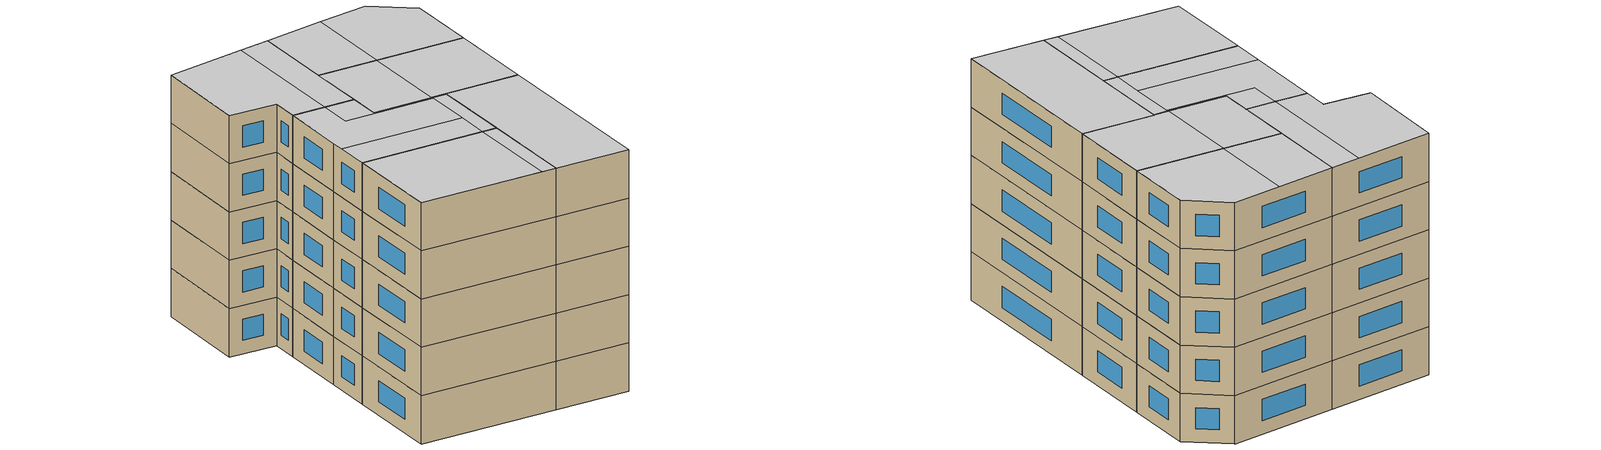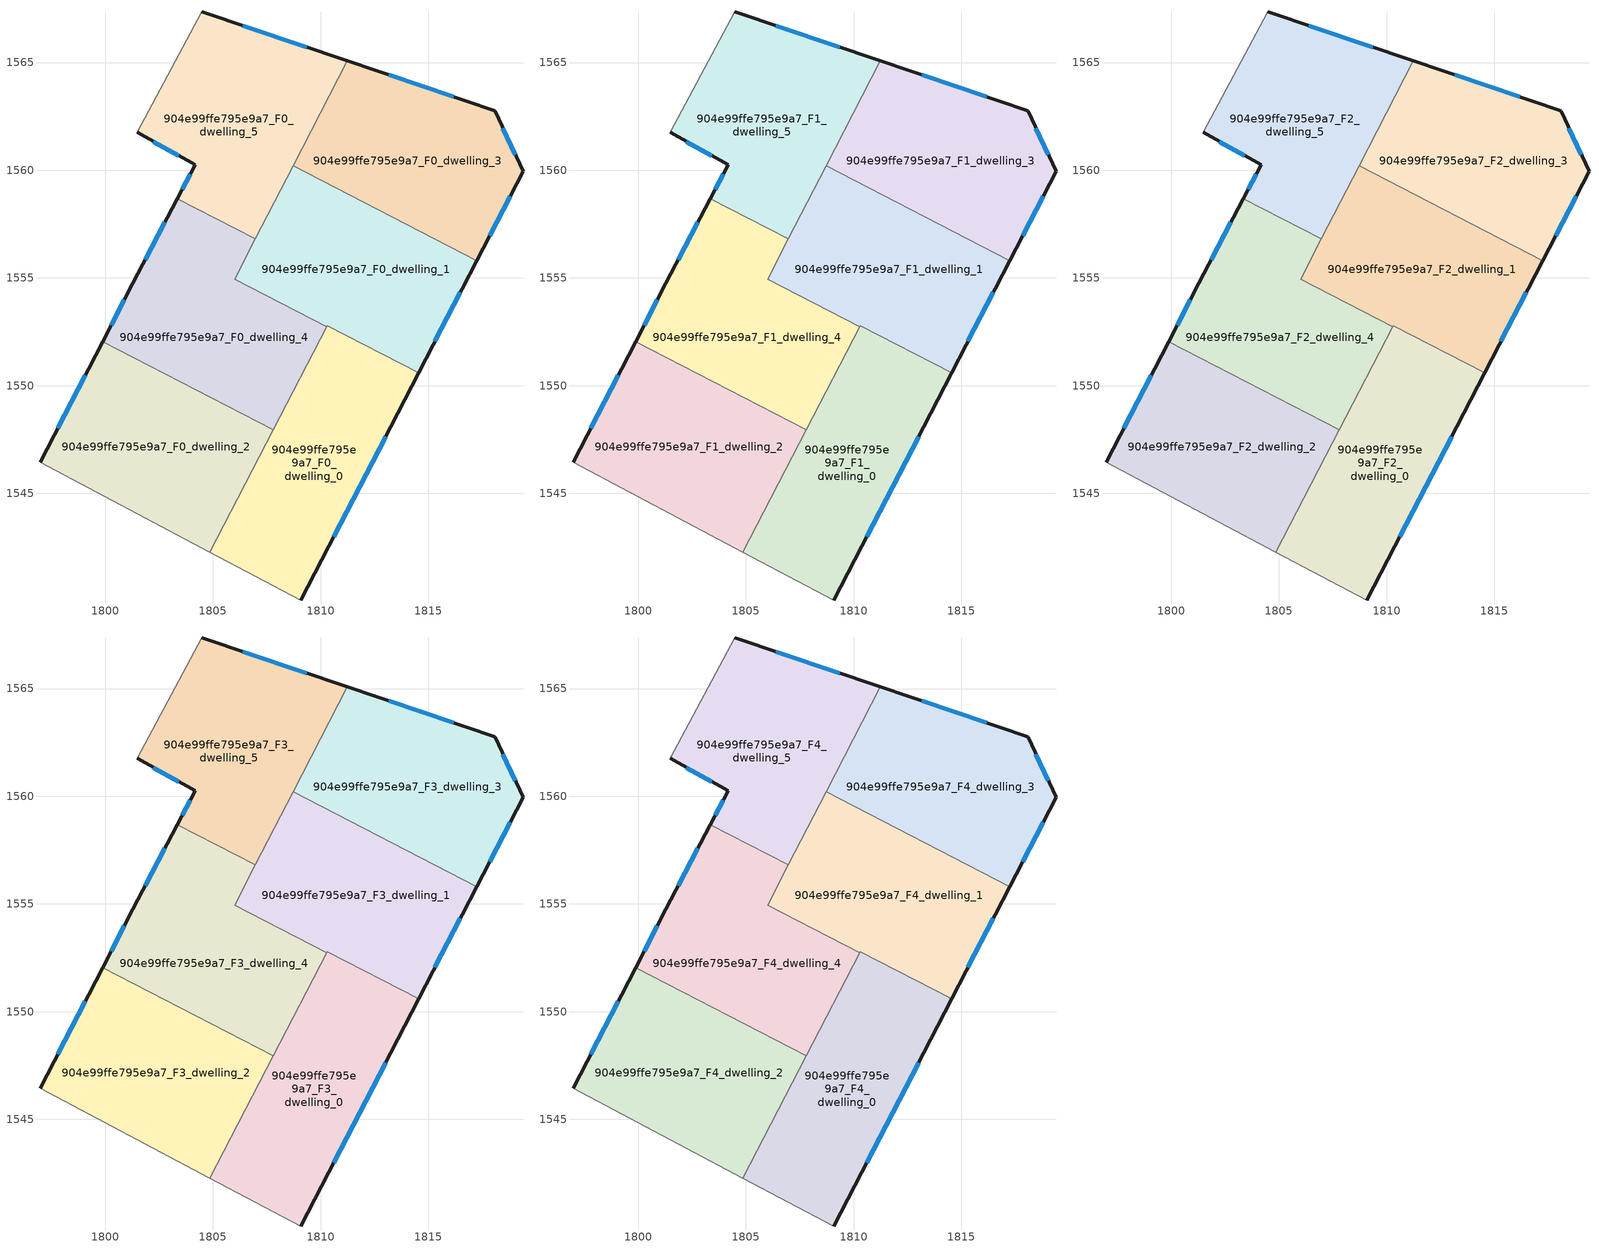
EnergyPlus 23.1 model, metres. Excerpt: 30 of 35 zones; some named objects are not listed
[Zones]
904e99ffe795e9a7_F0_dwelling_0
 floor ground (EU_floor_Construction): 1814.55,1550.59 1809.08,1540.04 1804.86,1542.27 1810.3,1552.79 z0
 wall outside (EU_wall_Construction): 1809.08,1540.04 1814.55,1550.59 z0:3
 wall to 904e99ffe795e9a7_F0_dwelling_1 (EU_wall_Construction): 1814.55,1550.59 1810.3,1552.79 1810.28,1552.74 z0:3
 wall adiabatic (EU_wall_Construction): 1804.86,1542.27 1809.08,1540.04 z0:3
 wall to 904e99ffe795e9a7_F0_dwelling_2 (EU_wall_Construction): 1807.8,1547.95 1804.86,1542.27 z0:3
 wall to 904e99ffe795e9a7_F0_dwelling_4 (EU_wall_Construction): 1810.28,1552.74 1807.8,1547.95 z0:3
 window (EU_Window_Construction): 1810.61,1543 1813.01,1547.63 z0.84:2.16
904e99ffe795e9a7_F0_dwelling_1
 floor ground (EU_floor_Construction): 1817.25,1555.81 1814.55,1550.59 1810.3,1552.79 1810.28,1552.74 1806,1554.95 1808.73,1560.22 z0
 wall outside (EU_wall_Construction): 1814.55,1550.59 1817.25,1555.81 z0:3
 wall to 904e99ffe795e9a7_F0_dwelling_4 (EU_wall_Construction): 1806.97,1556.81 1806,1554.95 1810.28,1552.74 z0:3
 wall to 904e99ffe795e9a7_F0_dwelling_3 (EU_wall_Construction): 1817.25,1555.81 1808.73,1560.22 z0:3
 wall to 904e99ffe795e9a7_F0_dwelling_5 (EU_wall_Construction): 1808.73,1560.22 1806.97,1556.82 z0:3
 window (EU_Window_Construction): 1815.3,1552.05 1816.49,1554.35 z0.84:2.16
904e99ffe795e9a7_F0_dwelling_2
 floor ground (EU_floor_Construction): 1807.8,1547.95 1804.86,1542.27 1796.97,1546.45 1799.88,1552.05 z0
 wall outside (EU_wall_Construction): 1799.88,1552.05 1796.97,1546.45 z0:3
 wall to 904e99ffe795e9a7_F0_dwelling_4 (EU_wall_Construction): 1807.8,1547.95 1799.88,1552.05 z0:3
 wall adiabatic (EU_wall_Construction): 1796.97,1546.45 1804.86,1542.27 z0:3
 window (EU_Window_Construction): 1799.06,1550.48 1797.79,1548.02 z0.84:2.16
904e99ffe795e9a7_F0_dwelling_3
 floor ground (EU_floor_Construction): 1818.09,1562.75 1818.1,1562.73 1819.39,1559.95 1817.25,1555.81 1808.73,1560.22 1811.24,1565.07 z0
 wall outside (EU_wall_Construction): 1817.25,1555.81 1819.39,1559.95 1818.1,1562.73 1818.09,1562.75 1811.24,1565.07 z0:3
 wall to 904e99ffe795e9a7_F0_dwelling_5 (EU_wall_Construction): 1811.24,1565.07 1808.73,1560.22 z0:3
 window (EU_Window_Construction): 1816.17,1563.4 1813.16,1564.42 / 1819.03,1560.73 1818.46,1561.95 / 1817.85,1556.97 1818.79,1558.79 z0.84:2.16
904e99ffe795e9a7_F0_dwelling_4
 floor ground (EU_floor_Construction): 1806.97,1556.82 1806,1554.95 1810.28,1552.74 1807.8,1547.95 1799.88,1552.05 1801.28,1554.75 1803.35,1558.69 z0
 wall outside (EU_wall_Construction): 1803.35,1558.69 1801.28,1554.75 1799.88,1552.05 z0:3
 wall to 904e99ffe795e9a7_F0_dwelling_5 (EU_wall_Construction): 1806.97,1556.82 1803.35,1558.69 z0:3
 window (EU_Window_Construction): 1800.89,1553.99 1800.27,1552.81 / 1802.77,1557.58 1801.86,1555.85 z0.84:2.16
904e99ffe795e9a7_F0_dwelling_5
 floor ground (EU_floor_Construction): 1811.24,1565.07 1806.97,1556.82 1803.35,1558.69 1804.18,1560.25 1801.48,1561.76 1804.48,1567.36 z0
 wall outside (EU_wall_Construction): 1811.24,1565.07 1804.48,1567.36 / 1801.48,1561.76 1804.18,1560.25 1803.35,1558.69 z0:3
 wall adiabatic (EU_wall_Construction): 1804.48,1567.36 1801.48,1561.76 z0:3
 window (EU_Window_Construction): 1809.35,1565.71 1806.38,1566.72 / 1803.95,1559.81 1803.59,1559.13 / 1802.24,1561.34 1803.42,1560.67 z0.84:2.16
904e99ffe795e9a7_F1_dwelling_0
 floor to 904e99ffe795e9a7_F0_dwelling_0 (EU_floor_Construction): 1814.55,1550.59 1809.08,1540.04 1804.86,1542.27 1810.3,1552.79 z3
 wall outside (EU_wall_Construction): 1809.08,1540.04 1814.55,1550.59 z3:6
 wall to 904e99ffe795e9a7_F1_dwelling_1 (EU_wall_Construction): 1814.55,1550.59 1810.3,1552.79 1810.28,1552.74 z3:6
 wall adiabatic (EU_wall_Construction): 1804.86,1542.27 1809.08,1540.04 z3:6
 wall to 904e99ffe795e9a7_F1_dwelling_2 (EU_wall_Construction): 1807.8,1547.95 1804.86,1542.27 z3:6
 wall to 904e99ffe795e9a7_F1_dwelling_4 (EU_wall_Construction): 1810.28,1552.74 1807.8,1547.95 z3:6
 window (EU_Window_Construction): 1810.61,1543 1813.01,1547.63 z3.84:5.16
904e99ffe795e9a7_F1_dwelling_1
 floor to 904e99ffe795e9a7_F0_dwelling_1 (EU_floor_Construction): 1817.25,1555.81 1814.55,1550.59 1810.3,1552.79 1810.28,1552.74 1806,1554.95 1808.73,1560.22 z3
 wall outside (EU_wall_Construction): 1814.55,1550.59 1817.25,1555.81 z3:6
 wall to 904e99ffe795e9a7_F1_dwelling_4 (EU_wall_Construction): 1806.97,1556.81 1806,1554.95 1810.28,1552.74 z3:6
 wall to 904e99ffe795e9a7_F1_dwelling_3 (EU_wall_Construction): 1817.25,1555.81 1808.73,1560.22 z3:6
 wall to 904e99ffe795e9a7_F1_dwelling_5 (EU_wall_Construction): 1808.73,1560.22 1806.97,1556.82 z3:6
 window (EU_Window_Construction): 1815.3,1552.05 1816.49,1554.35 z3.84:5.16
904e99ffe795e9a7_F1_dwelling_2
 floor to 904e99ffe795e9a7_F0_dwelling_2 (EU_floor_Construction): 1807.8,1547.95 1804.86,1542.27 1796.97,1546.45 1799.88,1552.05 z3
 wall outside (EU_wall_Construction): 1799.88,1552.05 1796.97,1546.45 z3:6
 wall to 904e99ffe795e9a7_F1_dwelling_4 (EU_wall_Construction): 1807.8,1547.95 1799.88,1552.05 z3:6
 wall adiabatic (EU_wall_Construction): 1796.97,1546.45 1804.86,1542.27 z3:6
 window (EU_Window_Construction): 1799.06,1550.48 1797.79,1548.02 z3.84:5.16
904e99ffe795e9a7_F1_dwelling_3
 floor to 904e99ffe795e9a7_F0_dwelling_3 (EU_floor_Construction): 1818.09,1562.75 1818.1,1562.73 1819.39,1559.95 1817.25,1555.81 1808.73,1560.22 1811.24,1565.07 z3
 wall outside (EU_wall_Construction): 1817.25,1555.81 1819.39,1559.95 1818.1,1562.73 1818.09,1562.75 1811.24,1565.07 z3:6
 wall to 904e99ffe795e9a7_F1_dwelling_5 (EU_wall_Construction): 1811.24,1565.07 1808.73,1560.22 z3:6
 window (EU_Window_Construction): 1816.17,1563.4 1813.16,1564.42 / 1819.03,1560.73 1818.46,1561.95 / 1817.85,1556.97 1818.79,1558.79 z3.84:5.16
904e99ffe795e9a7_F1_dwelling_4
 floor to 904e99ffe795e9a7_F0_dwelling_4 (EU_floor_Construction): 1806.97,1556.82 1806,1554.95 1810.28,1552.74 1807.8,1547.95 1799.88,1552.05 1801.28,1554.75 1803.35,1558.69 z3
 wall outside (EU_wall_Construction): 1803.35,1558.69 1801.28,1554.75 1799.88,1552.05 z3:6
 wall to 904e99ffe795e9a7_F1_dwelling_5 (EU_wall_Construction): 1806.97,1556.82 1803.35,1558.69 z3:6
 window (EU_Window_Construction): 1800.89,1553.99 1800.27,1552.81 / 1802.77,1557.58 1801.86,1555.85 z3.84:5.16
904e99ffe795e9a7_F1_dwelling_5
 floor to 904e99ffe795e9a7_F0_dwelling_5 (EU_floor_Construction): 1811.24,1565.07 1806.97,1556.82 1803.35,1558.69 1804.18,1560.25 1801.48,1561.76 1804.48,1567.36 z3
 wall outside (EU_wall_Construction): 1811.24,1565.07 1804.48,1567.36 / 1801.48,1561.76 1804.18,1560.25 1803.35,1558.69 z3:6
 wall adiabatic (EU_wall_Construction): 1804.48,1567.36 1801.48,1561.76 z3:6
 window (EU_Window_Construction): 1809.35,1565.71 1806.38,1566.72 / 1803.95,1559.81 1803.59,1559.13 / 1802.24,1561.34 1803.42,1560.67 z3.84:5.16
904e99ffe795e9a7_F2_dwelling_0
 floor to 904e99ffe795e9a7_F1_dwelling_0 (EU_floor_Construction): 1814.55,1550.59 1809.08,1540.04 1804.86,1542.27 1810.3,1552.79 z6
 wall outside (EU_wall_Construction): 1809.08,1540.04 1814.55,1550.59 z6:9
 wall to 904e99ffe795e9a7_F2_dwelling_1 (EU_wall_Construction): 1814.55,1550.59 1810.3,1552.79 1810.28,1552.74 z6:9
 wall adiabatic (EU_wall_Construction): 1804.86,1542.27 1809.08,1540.04 z6:9
 wall to 904e99ffe795e9a7_F2_dwelling_2 (EU_wall_Construction): 1807.8,1547.95 1804.86,1542.27 z6:9
 wall to 904e99ffe795e9a7_F2_dwelling_4 (EU_wall_Construction): 1810.28,1552.74 1807.8,1547.95 z6:9
 window (EU_Window_Construction): 1810.61,1543 1813.01,1547.63 z6.84:8.16
904e99ffe795e9a7_F2_dwelling_1
 floor to 904e99ffe795e9a7_F1_dwelling_1 (EU_floor_Construction): 1817.25,1555.81 1814.55,1550.59 1810.3,1552.79 1810.28,1552.74 1806,1554.95 1808.73,1560.22 z6
 wall outside (EU_wall_Construction): 1814.55,1550.59 1817.25,1555.81 z6:9
 wall to 904e99ffe795e9a7_F2_dwelling_4 (EU_wall_Construction): 1806.97,1556.81 1806,1554.95 1810.28,1552.74 z6:9
 wall to 904e99ffe795e9a7_F2_dwelling_3 (EU_wall_Construction): 1817.25,1555.81 1808.73,1560.22 z6:9
 wall to 904e99ffe795e9a7_F2_dwelling_5 (EU_wall_Construction): 1808.73,1560.22 1806.97,1556.82 z6:9
 window (EU_Window_Construction): 1815.3,1552.05 1816.49,1554.35 z6.84:8.16
904e99ffe795e9a7_F2_dwelling_2
 floor to 904e99ffe795e9a7_F1_dwelling_2 (EU_floor_Construction): 1807.8,1547.95 1804.86,1542.27 1796.97,1546.45 1799.88,1552.05 z6
 wall outside (EU_wall_Construction): 1799.88,1552.05 1796.97,1546.45 z6:9
 wall to 904e99ffe795e9a7_F2_dwelling_4 (EU_wall_Construction): 1807.8,1547.95 1799.88,1552.05 z6:9
 wall adiabatic (EU_wall_Construction): 1796.97,1546.45 1804.86,1542.27 z6:9
 window (EU_Window_Construction): 1799.06,1550.48 1797.79,1548.02 z6.84:8.16
904e99ffe795e9a7_F2_dwelling_3
 floor to 904e99ffe795e9a7_F1_dwelling_3 (EU_floor_Construction): 1818.09,1562.75 1818.1,1562.73 1819.39,1559.95 1817.25,1555.81 1808.73,1560.22 1811.24,1565.07 z6
 wall outside (EU_wall_Construction): 1817.25,1555.81 1819.39,1559.95 1818.1,1562.73 1818.09,1562.75 1811.24,1565.07 z6:9
 wall to 904e99ffe795e9a7_F2_dwelling_5 (EU_wall_Construction): 1811.24,1565.07 1808.73,1560.22 z6:9
 window (EU_Window_Construction): 1816.17,1563.4 1813.16,1564.42 / 1819.03,1560.73 1818.46,1561.95 / 1817.85,1556.97 1818.79,1558.79 z6.84:8.16
904e99ffe795e9a7_F2_dwelling_4
 floor to 904e99ffe795e9a7_F1_dwelling_4 (EU_floor_Construction): 1806.97,1556.82 1806,1554.95 1810.28,1552.74 1807.8,1547.95 1799.88,1552.05 1801.28,1554.75 1803.35,1558.69 z6
 wall outside (EU_wall_Construction): 1803.35,1558.69 1801.28,1554.75 1799.88,1552.05 z6:9
 wall to 904e99ffe795e9a7_F2_dwelling_5 (EU_wall_Construction): 1806.97,1556.82 1803.35,1558.69 z6:9
 window (EU_Window_Construction): 1800.89,1553.99 1800.27,1552.81 / 1802.77,1557.58 1801.86,1555.85 z6.84:8.16
904e99ffe795e9a7_F2_dwelling_5
 floor to 904e99ffe795e9a7_F1_dwelling_5 (EU_floor_Construction): 1811.24,1565.07 1806.97,1556.82 1803.35,1558.69 1804.18,1560.25 1801.48,1561.76 1804.48,1567.36 z6
 wall outside (EU_wall_Construction): 1811.24,1565.07 1804.48,1567.36 / 1801.48,1561.76 1804.18,1560.25 1803.35,1558.69 z6:9
 wall adiabatic (EU_wall_Construction): 1804.48,1567.36 1801.48,1561.76 z6:9
 window (EU_Window_Construction): 1809.35,1565.71 1806.38,1566.72 / 1803.95,1559.81 1803.59,1559.13 / 1802.24,1561.34 1803.42,1560.67 z6.84:8.16
904e99ffe795e9a7_F3_dwelling_0
 floor to 904e99ffe795e9a7_F2_dwelling_0 (EU_floor_Construction): 1814.55,1550.59 1809.08,1540.04 1804.86,1542.27 1810.3,1552.79 z9
 wall outside (EU_wall_Construction): 1809.08,1540.04 1814.55,1550.59 z9:12
 wall to 904e99ffe795e9a7_F3_dwelling_1 (EU_wall_Construction): 1814.55,1550.59 1810.3,1552.79 1810.28,1552.74 z9:12
 wall adiabatic (EU_wall_Construction): 1804.86,1542.27 1809.08,1540.04 z9:12
 wall to 904e99ffe795e9a7_F3_dwelling_2 (EU_wall_Construction): 1807.8,1547.95 1804.86,1542.27 z9:12
 wall to 904e99ffe795e9a7_F3_dwelling_4 (EU_wall_Construction): 1810.28,1552.74 1807.8,1547.95 z9:12
 window (EU_Window_Construction): 1810.61,1543 1813.01,1547.63 z9.84:11.16
904e99ffe795e9a7_F3_dwelling_1
 floor to 904e99ffe795e9a7_F2_dwelling_1 (EU_floor_Construction): 1817.25,1555.81 1814.55,1550.59 1810.3,1552.79 1810.28,1552.74 1806,1554.95 1808.73,1560.22 z9
 wall outside (EU_wall_Construction): 1814.55,1550.59 1817.25,1555.81 z9:12
 wall to 904e99ffe795e9a7_F3_dwelling_4 (EU_wall_Construction): 1806.97,1556.81 1806,1554.95 1810.28,1552.74 z9:12
 wall to 904e99ffe795e9a7_F3_dwelling_3 (EU_wall_Construction): 1817.25,1555.81 1808.73,1560.22 z9:12
 wall to 904e99ffe795e9a7_F3_dwelling_5 (EU_wall_Construction): 1808.73,1560.22 1806.97,1556.82 z9:12
 window (EU_Window_Construction): 1815.3,1552.05 1816.49,1554.35 z9.84:11.16
904e99ffe795e9a7_F3_dwelling_2
 floor to 904e99ffe795e9a7_F2_dwelling_2 (EU_floor_Construction): 1807.8,1547.95 1804.86,1542.27 1796.97,1546.45 1799.88,1552.05 z9
 wall outside (EU_wall_Construction): 1799.88,1552.05 1796.97,1546.45 z9:12
 wall to 904e99ffe795e9a7_F3_dwelling_4 (EU_wall_Construction): 1807.8,1547.95 1799.88,1552.05 z9:12
 wall adiabatic (EU_wall_Construction): 1796.97,1546.45 1804.86,1542.27 z9:12
 window (EU_Window_Construction): 1799.06,1550.48 1797.79,1548.02 z9.84:11.16
904e99ffe795e9a7_F3_dwelling_3
 floor to 904e99ffe795e9a7_F2_dwelling_3 (EU_floor_Construction): 1818.09,1562.75 1818.1,1562.73 1819.39,1559.95 1817.25,1555.81 1808.73,1560.22 1811.24,1565.07 z9
 wall outside (EU_wall_Construction): 1817.25,1555.81 1819.39,1559.95 1818.1,1562.73 1818.09,1562.75 1811.24,1565.07 z9:12
 wall to 904e99ffe795e9a7_F3_dwelling_5 (EU_wall_Construction): 1811.24,1565.07 1808.73,1560.22 z9:12
 window (EU_Window_Construction): 1816.17,1563.4 1813.16,1564.42 / 1819.03,1560.73 1818.46,1561.95 / 1817.85,1556.97 1818.79,1558.79 z9.84:11.16
904e99ffe795e9a7_F3_dwelling_4
 floor to 904e99ffe795e9a7_F2_dwelling_4 (EU_floor_Construction): 1806.97,1556.82 1806,1554.95 1810.28,1552.74 1807.8,1547.95 1799.88,1552.05 1801.28,1554.75 1803.35,1558.69 z9
 wall outside (EU_wall_Construction): 1803.35,1558.69 1801.28,1554.75 1799.88,1552.05 z9:12
 wall to 904e99ffe795e9a7_F3_dwelling_5 (EU_wall_Construction): 1806.97,1556.82 1803.35,1558.69 z9:12
 window (EU_Window_Construction): 1800.89,1553.99 1800.27,1552.81 / 1802.77,1557.58 1801.86,1555.85 z9.84:11.16
904e99ffe795e9a7_F3_dwelling_5
 floor to 904e99ffe795e9a7_F2_dwelling_5 (EU_floor_Construction): 1811.24,1565.07 1806.97,1556.82 1803.35,1558.69 1804.18,1560.25 1801.48,1561.76 1804.48,1567.36 z9
 wall outside (EU_wall_Construction): 1811.24,1565.07 1804.48,1567.36 / 1801.48,1561.76 1804.18,1560.25 1803.35,1558.69 z9:12
 wall adiabatic (EU_wall_Construction): 1804.48,1567.36 1801.48,1561.76 z9:12
 window (EU_Window_Construction): 1809.35,1565.71 1806.38,1566.72 / 1803.95,1559.81 1803.59,1559.13 / 1802.24,1561.34 1803.42,1560.67 z9.84:11.16
904e99ffe795e9a7_F4_dwelling_0
 floor to 904e99ffe795e9a7_F3_dwelling_0 (EU_floor_Construction): 1814.55,1550.59 1809.08,1540.04 1804.86,1542.27 1810.3,1552.79 z12
 wall outside (EU_wall_Construction): 1809.08,1540.04 1814.55,1550.59 z12:15
 wall to 904e99ffe795e9a7_F4_dwelling_1 (EU_wall_Construction): 1814.55,1550.59 1810.3,1552.79 1810.28,1552.74 z12:15
 wall adiabatic (EU_wall_Construction): 1804.86,1542.27 1809.08,1540.04 z12:15
 wall to 904e99ffe795e9a7_F4_dwelling_2 (EU_wall_Construction): 1807.8,1547.95 1804.86,1542.27 z12:15
 wall to 904e99ffe795e9a7_F4_dwelling_4 (EU_wall_Construction): 1810.28,1552.74 1807.8,1547.95 z12:15
 window (EU_Window_Construction): 1810.61,1543 1813.01,1547.63 z12.84:14.16
 ceiling adiabatic (EU_roof_Construction): 1809.08,1540.04 1814.54,1550.59 1810.3,1552.79 1804.86,1542.27 z15
904e99ffe795e9a7_F4_dwelling_1
 floor to 904e99ffe795e9a7_F3_dwelling_1 (EU_floor_Construction): 1817.25,1555.81 1814.55,1550.59 1810.3,1552.79 1810.28,1552.74 1806,1554.95 1808.73,1560.22 z12
 wall outside (EU_wall_Construction): 1814.55,1550.59 1817.25,1555.81 z12:15
 wall to 904e99ffe795e9a7_F4_dwelling_4 (EU_wall_Construction): 1806.97,1556.81 1806,1554.95 1810.28,1552.74 z12:15
 wall to 904e99ffe795e9a7_F4_dwelling_3 (EU_wall_Construction): 1817.25,1555.81 1808.73,1560.22 z12:15
 wall to 904e99ffe795e9a7_F4_dwelling_5 (EU_wall_Construction): 1808.73,1560.22 1806.97,1556.82 z12:15
 window (EU_Window_Construction): 1815.3,1552.05 1816.49,1554.35 z12.84:14.16
 ceiling to 904e99ffe795e9a7_F5_dwelling_1 (EU_floor_Construction): 1814.55,1550.6 1817.25,1555.81 1812.16,1558.44 1809.47,1553.24 z15
 ceiling to 904e99ffe795e9a7_F5_dwelling_3 (EU_floor_Construction): 1809.43,1553.17 1812.16,1558.44 1808.73,1560.22 1806,1554.95 z15
 ceiling to 904e99ffe795e9a7_F5_dwelling_0 (EU_floor_Construction): 1814.54,1550.59 1814.55,1550.6 1809.47,1553.24 1809.43,1553.17 1810.28,1552.74 1810.3,1552.79 z15
904e99ffe795e9a7_F4_dwelling_2
 floor to 904e99ffe795e9a7_F3_dwelling_2 (EU_floor_Construction): 1807.8,1547.95 1804.86,1542.27 1796.97,1546.45 1799.88,1552.05 z12
 wall outside (EU_wall_Construction): 1799.88,1552.05 1796.97,1546.45 z12:15
 wall to 904e99ffe795e9a7_F4_dwelling_4 (EU_wall_Construction): 1807.8,1547.95 1799.88,1552.05 z12:15
 wall adiabatic (EU_wall_Construction): 1796.97,1546.45 1804.86,1542.27 z12:15
 window (EU_Window_Construction): 1799.06,1550.48 1797.79,1548.02 z12.84:14.16
 ceiling to 904e99ffe795e9a7_F5_dwelling_2 (EU_floor_Construction): 1804.02,1542.72 1806.95,1548.38 1799.88,1552.05 1796.97,1546.45 z15
 ceiling to 904e99ffe795e9a7_F5_dwelling_0 (EU_floor_Construction): 1804.86,1542.27 1807.8,1547.95 1806.95,1548.38 1804.02,1542.72 z15
904e99ffe795e9a7_F4_dwelling_3
 floor to 904e99ffe795e9a7_F3_dwelling_3 (EU_floor_Construction): 1818.09,1562.75 1818.1,1562.73 1819.39,1559.95 1817.25,1555.81 1808.73,1560.22 1811.24,1565.07 z12
 wall outside (EU_wall_Construction): 1817.25,1555.81 1819.39,1559.95 1818.1,1562.73 1818.09,1562.75 1811.24,1565.07 z12:15
 wall to 904e99ffe795e9a7_F4_dwelling_5 (EU_wall_Construction): 1811.24,1565.07 1808.73,1560.22 z12:15
 window (EU_Window_Construction): 1816.17,1563.4 1813.16,1564.42 / 1819.03,1560.73 1818.46,1561.95 / 1817.85,1556.97 1818.79,1558.79 z12.84:14.16
 ceiling to 904e99ffe795e9a7_F5_dwelling_3 (EU_floor_Construction): 1812.16,1558.44 1814.95,1563.82 1811.24,1565.07 1808.73,1560.22 z15
 ceiling to 904e99ffe795e9a7_F5_dwelling_1 (EU_floor_Construction): 1817.25,1555.81 1819.39,1559.95 1818.1,1562.73 1818.09,1562.75 1814.95,1563.82 1812.16,1558.44 z15
904e99ffe795e9a7_F4_dwelling_4
 floor to 904e99ffe795e9a7_F3_dwelling_4 (EU_floor_Construction): 1806.97,1556.82 1806,1554.95 1810.28,1552.74 1807.8,1547.95 1799.88,1552.05 1801.28,1554.75 1803.35,1558.69 z12
 wall outside (EU_wall_Construction): 1803.35,1558.69 1801.28,1554.75 1799.88,1552.05 z12:15
 wall to 904e99ffe795e9a7_F4_dwelling_5 (EU_wall_Construction): 1806.97,1556.82 1803.35,1558.69 z12:15
 window (EU_Window_Construction): 1800.89,1553.99 1800.27,1552.81 / 1802.77,1557.58 1801.86,1555.85 z12.84:14.16
 ceiling to 904e99ffe795e9a7_F5_dwelling_4 (EU_floor_Construction): 1807.96,1550.32 1809.39,1553.08 1804.2,1555.77 1805.22,1557.72 1803.35,1558.69 1801.28,1554.75 1800.88,1553.99 z15
 ceiling to 904e99ffe795e9a7_F5_dwelling_2 (EU_floor_Construction): 1806.95,1548.38 1807.96,1550.32 1800.88,1553.99 1799.88,1552.05 z15
 ceiling to 904e99ffe795e9a7_F5_dwelling_3 (EU_floor_Construction): 1809.39,1553.08 1809.43,1553.17 1806,1554.95 1806.97,1556.82 1805.22,1557.72 1804.2,1555.77 z15
 ceiling to 904e99ffe795e9a7_F5_dwelling_0 (EU_floor_Construction): 1807.8,1547.95 1810.28,1552.74 1809.43,1553.17 1806.95,1548.38 z15
904e99ffe795e9a7_F4_dwelling_5
 floor to 904e99ffe795e9a7_F3_dwelling_5 (EU_floor_Construction): 1811.24,1565.07 1806.97,1556.82 1803.35,1558.69 1804.18,1560.25 1801.48,1561.76 1804.48,1567.36 z12
 wall outside (EU_wall_Construction): 1811.24,1565.07 1804.48,1567.36 / 1801.48,1561.76 1804.18,1560.25 1803.35,1558.69 z12:15
 wall adiabatic (EU_wall_Construction): 1804.48,1567.36 1801.48,1561.76 z12:15
 window (EU_Window_Construction): 1809.35,1565.71 1806.38,1566.72 / 1803.95,1559.81 1803.59,1559.13 / 1802.24,1561.34 1803.42,1560.67 z12.84:14.16
 ceiling to 904e99ffe795e9a7_F5_dwelling_4 (EU_floor_Construction): 1805.22,1557.72 1809.35,1565.71 1804.48,1567.36 1801.48,1561.76 1804.18,1560.25 1803.35,1558.69 z15
 ceiling to 904e99ffe795e9a7_F5_dwelling_3 (EU_floor_Construction): 1806.97,1556.82 1811.24,1565.07 1809.35,1565.71 1805.22,1557.72 z15
[Building]
EU S2 Campaign: North Axis=0; Terrain=City; Solar Distribution=FullExterior
[Site:Location]
Lyon-Bron: Latitude=45.75; Longitude=5; Time Zone=1; Elevation=198
[SizingPeriod:WeatherFileDays]
AnnualSizingPeriod: Begin Month=1; Begin Day of Month=1; End Month=12; End Day of Month=31; Day of Week for Start Day=Monday; Use Weather File Daylight Saving Period=No; Use Weather File Rain and Snow Indicators=No
[MATERIAL]
EU_InternalMass_Material: Roughness=MediumRough; Thickness=0.1; Conductivity=1; Density=1800; Specific Heat=900; Thermal Absorptance=0.9; Solar Absorptance=0.7; Visible Absorptance=0.7
[MATERIAL:NOMASS] Roughness=MediumRough; Thermal Absorptance=0.9; Solar Absorptance=0.7; Visible Absorptance=0.7
Name | Thermal Resistance
EU_wall_NoMass | 0.776494
EU_roof_NoMass | 0.486893
EU_floor_NoMass | 0.421597
[WINDOWMATERIAL:SIMPLEGLAZINGSYSTEM]
EU_Window_SimpleGlazing: UFactor=4.24961; Solar Heat Gain Coefficient=0.83; Visible Transmittance=0.83
[CONSTRUCTION]
EU_wall_Construction: EU_wall_NoMass
EU_roof_Construction: EU_roof_NoMass
EU_floor_Construction: EU_floor_NoMass
EU_Window_Construction: EU_Window_SimpleGlazing
EU_InternalMass_Construction: EU_InternalMass_Material
[ZONE] Type=1; Multiplier=1; Ceiling Height=autocalculate; Floor Area=autocalculate; Part of Total Floor Area=Yes
Name | Volume
904e99ffe795e9a7_F0_dwelling_0; 904e99ffe795e9a7_F1_dwelling_0; 904e99ffe795e9a7_F2_dwelling_0; 904e99ffe795e9a7_F3_dwelling_0; 904e99ffe795e9a7_F4_dwelling_0 | 169.945
904e99ffe795e9a7_F0_dwelling_1; 904e99ffe795e9a7_F1_dwelling_1; 904e99ffe795e9a7_F2_dwelling_1; 904e99ffe795e9a7_F3_dwelling_1; 904e99ffe795e9a7_F4_dwelling_1 | 169.95
904e99ffe795e9a7_F0_dwelling_2; 904e99ffe795e9a7_F1_dwelling_2; 904e99ffe795e9a7_F2_dwelling_2; 904e99ffe795e9a7_F3_dwelling_2; 904e99ffe795e9a7_F4_dwelling_2 | 169.964
904e99ffe795e9a7_F0_dwelling_3; 904e99ffe795e9a7_F1_dwelling_3; 904e99ffe795e9a7_F2_dwelling_3; 904e99ffe795e9a7_F3_dwelling_3; 904e99ffe795e9a7_F4_dwelling_3 | 169.947
904e99ffe795e9a7_F0_dwelling_4; 904e99ffe795e9a7_F1_dwelling_4; 904e99ffe795e9a7_F2_dwelling_4; 904e99ffe795e9a7_F3_dwelling_4; 904e99ffe795e9a7_F4_dwelling_4 | 169.942
904e99ffe795e9a7_F0_dwelling_5; 904e99ffe795e9a7_F1_dwelling_5; 904e99ffe795e9a7_F2_dwelling_5; 904e99ffe795e9a7_F3_dwelling_5; 904e99ffe795e9a7_F4_dwelling_5 | 169.955
[INTERNALMASS] Construction=EU_InternalMass_Construction
Name | Zone or ZoneList | Surface Area
904e99ffe795e9a7_F0_dwelling_0_EU_InternalMass | 904e99ffe795e9a7_F0_dwelling_0 | 56.648
904e99ffe795e9a7_F0_dwelling_1_EU_InternalMass | 904e99ffe795e9a7_F0_dwelling_1 | 56.6497
904e99ffe795e9a7_F0_dwelling_2_EU_InternalMass | 904e99ffe795e9a7_F0_dwelling_2 | 56.6557
904e99ffe795e9a7_F0_dwelling_3_EU_InternalMass | 904e99ffe795e9a7_F0_dwelling_3 | 56.6481
904e99ffe795e9a7_F0_dwelling_4_EU_InternalMass | 904e99ffe795e9a7_F0_dwelling_4 | 56.6476
904e99ffe795e9a7_F0_dwelling_5_EU_InternalMass | 904e99ffe795e9a7_F0_dwelling_5 | 56.6511
904e99ffe795e9a7_F1_dwelling_0_EU_InternalMass | 904e99ffe795e9a7_F1_dwelling_0 | 56.648
904e99ffe795e9a7_F1_dwelling_1_EU_InternalMass | 904e99ffe795e9a7_F1_dwelling_1 | 56.6497
904e99ffe795e9a7_F1_dwelling_2_EU_InternalMass | 904e99ffe795e9a7_F1_dwelling_2 | 56.6557
904e99ffe795e9a7_F1_dwelling_3_EU_InternalMass | 904e99ffe795e9a7_F1_dwelling_3 | 56.6481
904e99ffe795e9a7_F1_dwelling_4_EU_InternalMass | 904e99ffe795e9a7_F1_dwelling_4 | 56.6476
904e99ffe795e9a7_F1_dwelling_5_EU_InternalMass | 904e99ffe795e9a7_F1_dwelling_5 | 56.6511
904e99ffe795e9a7_F2_dwelling_0_EU_InternalMass | 904e99ffe795e9a7_F2_dwelling_0 | 56.648
904e99ffe795e9a7_F2_dwelling_1_EU_InternalMass | 904e99ffe795e9a7_F2_dwelling_1 | 56.6497
904e99ffe795e9a7_F2_dwelling_2_EU_InternalMass | 904e99ffe795e9a7_F2_dwelling_2 | 56.6557
904e99ffe795e9a7_F2_dwelling_3_EU_InternalMass | 904e99ffe795e9a7_F2_dwelling_3 | 56.6481
904e99ffe795e9a7_F2_dwelling_4_EU_InternalMass | 904e99ffe795e9a7_F2_dwelling_4 | 56.6476
904e99ffe795e9a7_F2_dwelling_5_EU_InternalMass | 904e99ffe795e9a7_F2_dwelling_5 | 56.6511
904e99ffe795e9a7_F3_dwelling_0_EU_InternalMass | 904e99ffe795e9a7_F3_dwelling_0 | 56.648
904e99ffe795e9a7_F3_dwelling_1_EU_InternalMass | 904e99ffe795e9a7_F3_dwelling_1 | 56.6497
904e99ffe795e9a7_F3_dwelling_2_EU_InternalMass | 904e99ffe795e9a7_F3_dwelling_2 | 56.6557
904e99ffe795e9a7_F3_dwelling_3_EU_InternalMass | 904e99ffe795e9a7_F3_dwelling_3 | 56.6481
904e99ffe795e9a7_F3_dwelling_4_EU_InternalMass | 904e99ffe795e9a7_F3_dwelling_4 | 56.6476
904e99ffe795e9a7_F3_dwelling_5_EU_InternalMass | 904e99ffe795e9a7_F3_dwelling_5 | 56.6511
904e99ffe795e9a7_F4_dwelling_0_EU_InternalMass | 904e99ffe795e9a7_F4_dwelling_0 | 56.648
904e99ffe795e9a7_F4_dwelling_1_EU_InternalMass | 904e99ffe795e9a7_F4_dwelling_1 | 56.6497
904e99ffe795e9a7_F4_dwelling_2_EU_InternalMass | 904e99ffe795e9a7_F4_dwelling_2 | 56.6557
904e99ffe795e9a7_F4_dwelling_3_EU_InternalMass | 904e99ffe795e9a7_F4_dwelling_3 | 56.6481
904e99ffe795e9a7_F4_dwelling_4_EU_InternalMass | 904e99ffe795e9a7_F4_dwelling_4 | 56.6476
904e99ffe795e9a7_F4_dwelling_5_EU_InternalMass | 904e99ffe795e9a7_F4_dwelling_5 | 56.6511
[OTHEREQUIPMENT] Fuel Type=Electricity; Design Level Calculation Method=Watts/Area; Power per Zone Floor Area=1; Fraction Latent=0; Fraction Radiant=0; Fraction Lost=0; Carbon Dioxide Generation Rate=0; EndUse Subcategory=EU_Step8_InternalGains
Name | Zone or ZoneList or Space or SpaceList | Schedule
EU_Step8_InternalGain_904e99ffe795e9a7_F0_dwelling_0_f000 | 904e99ffe795e9a7_F0_dwelling_0 | EU_Step8_GainSchedule_904e99ffe795e9a7_F0_dwelling_0_f000
EU_Step8_InternalGain_904e99ffe795e9a7_F0_dwelling_1_f000 | 904e99ffe795e9a7_F0_dwelling_1 | EU_Step8_GainSchedule_904e99ffe795e9a7_F0_dwelling_1_f000
EU_Step8_InternalGain_904e99ffe795e9a7_F0_dwelling_2_f000 | 904e99ffe795e9a7_F0_dwelling_2 | EU_Step8_GainSchedule_904e99ffe795e9a7_F0_dwelling_2_f000
EU_Step8_InternalGain_904e99ffe795e9a7_F0_dwelling_3_f000 | 904e99ffe795e9a7_F0_dwelling_3 | EU_Step8_GainSchedule_904e99ffe795e9a7_F0_dwelling_3_f000
EU_Step8_InternalGain_904e99ffe795e9a7_F0_dwelling_4_f000 | 904e99ffe795e9a7_F0_dwelling_4 | EU_Step8_GainSchedule_904e99ffe795e9a7_F0_dwelling_4_f000
EU_Step8_InternalGain_904e99ffe795e9a7_F0_dwelling_5_f000 | 904e99ffe795e9a7_F0_dwelling_5 | EU_Step8_GainSchedule_904e99ffe795e9a7_F0_dwelling_5_f000
EU_Step8_InternalGain_904e99ffe795e9a7_F1_dwelling_0_f000 | 904e99ffe795e9a7_F1_dwelling_0 | EU_Step8_GainSchedule_904e99ffe795e9a7_F1_dwelling_0_f000
EU_Step8_InternalGain_904e99ffe795e9a7_F1_dwelling_1_f000 | 904e99ffe795e9a7_F1_dwelling_1 | EU_Step8_GainSchedule_904e99ffe795e9a7_F1_dwelling_1_f000
EU_Step8_InternalGain_904e99ffe795e9a7_F1_dwelling_2_f000 | 904e99ffe795e9a7_F1_dwelling_2 | EU_Step8_GainSchedule_904e99ffe795e9a7_F1_dwelling_2_f000
EU_Step8_InternalGain_904e99ffe795e9a7_F1_dwelling_3_f000 | 904e99ffe795e9a7_F1_dwelling_3 | EU_Step8_GainSchedule_904e99ffe795e9a7_F1_dwelling_3_f000
EU_Step8_InternalGain_904e99ffe795e9a7_F1_dwelling_4_f000 | 904e99ffe795e9a7_F1_dwelling_4 | EU_Step8_GainSchedule_904e99ffe795e9a7_F1_dwelling_4_f000
EU_Step8_InternalGain_904e99ffe795e9a7_F1_dwelling_5_f000 | 904e99ffe795e9a7_F1_dwelling_5 | EU_Step8_GainSchedule_904e99ffe795e9a7_F1_dwelling_5_f000
EU_Step8_InternalGain_904e99ffe795e9a7_F2_dwelling_0_f000 | 904e99ffe795e9a7_F2_dwelling_0 | EU_Step8_GainSchedule_904e99ffe795e9a7_F2_dwelling_0_f000
EU_Step8_InternalGain_904e99ffe795e9a7_F2_dwelling_1_f000 | 904e99ffe795e9a7_F2_dwelling_1 | EU_Step8_GainSchedule_904e99ffe795e9a7_F2_dwelling_1_f000
EU_Step8_InternalGain_904e99ffe795e9a7_F2_dwelling_2_f000 | 904e99ffe795e9a7_F2_dwelling_2 | EU_Step8_GainSchedule_904e99ffe795e9a7_F2_dwelling_2_f000
EU_Step8_InternalGain_904e99ffe795e9a7_F2_dwelling_3_f000 | 904e99ffe795e9a7_F2_dwelling_3 | EU_Step8_GainSchedule_904e99ffe795e9a7_F2_dwelling_3_f000
EU_Step8_InternalGain_904e99ffe795e9a7_F2_dwelling_4_f000 | 904e99ffe795e9a7_F2_dwelling_4 | EU_Step8_GainSchedule_904e99ffe795e9a7_F2_dwelling_4_f000
EU_Step8_InternalGain_904e99ffe795e9a7_F2_dwelling_5_f000 | 904e99ffe795e9a7_F2_dwelling_5 | EU_Step8_GainSchedule_904e99ffe795e9a7_F2_dwelling_5_f000
EU_Step8_InternalGain_904e99ffe795e9a7_F3_dwelling_0_f000 | 904e99ffe795e9a7_F3_dwelling_0 | EU_Step8_GainSchedule_904e99ffe795e9a7_F3_dwelling_0_f000
EU_Step8_InternalGain_904e99ffe795e9a7_F3_dwelling_1_f000 | 904e99ffe795e9a7_F3_dwelling_1 | EU_Step8_GainSchedule_904e99ffe795e9a7_F3_dwelling_1_f000
EU_Step8_InternalGain_904e99ffe795e9a7_F3_dwelling_2_f000 | 904e99ffe795e9a7_F3_dwelling_2 | EU_Step8_GainSchedule_904e99ffe795e9a7_F3_dwelling_2_f000
EU_Step8_InternalGain_904e99ffe795e9a7_F3_dwelling_3_f000 | 904e99ffe795e9a7_F3_dwelling_3 | EU_Step8_GainSchedule_904e99ffe795e9a7_F3_dwelling_3_f000
EU_Step8_InternalGain_904e99ffe795e9a7_F3_dwelling_4_f000 | 904e99ffe795e9a7_F3_dwelling_4 | EU_Step8_GainSchedule_904e99ffe795e9a7_F3_dwelling_4_f000
EU_Step8_InternalGain_904e99ffe795e9a7_F3_dwelling_5_f000 | 904e99ffe795e9a7_F3_dwelling_5 | EU_Step8_GainSchedule_904e99ffe795e9a7_F3_dwelling_5_f000
EU_Step8_InternalGain_904e99ffe795e9a7_F4_dwelling_0_f000 | 904e99ffe795e9a7_F4_dwelling_0 | EU_Step8_GainSchedule_904e99ffe795e9a7_F4_dwelling_0_f000
EU_Step8_InternalGain_904e99ffe795e9a7_F4_dwelling_1_f000 | 904e99ffe795e9a7_F4_dwelling_1 | EU_Step8_GainSchedule_904e99ffe795e9a7_F4_dwelling_1_f000
EU_Step8_InternalGain_904e99ffe795e9a7_F4_dwelling_2_f000 | 904e99ffe795e9a7_F4_dwelling_2 | EU_Step8_GainSchedule_904e99ffe795e9a7_F4_dwelling_2_f000
EU_Step8_InternalGain_904e99ffe795e9a7_F4_dwelling_3_f000 | 904e99ffe795e9a7_F4_dwelling_3 | EU_Step8_GainSchedule_904e99ffe795e9a7_F4_dwelling_3_f000
EU_Step8_InternalGain_904e99ffe795e9a7_F4_dwelling_4_f000 | 904e99ffe795e9a7_F4_dwelling_4 | EU_Step8_GainSchedule_904e99ffe795e9a7_F4_dwelling_4_f000
EU_Step8_InternalGain_904e99ffe795e9a7_F4_dwelling_5_f000 | 904e99ffe795e9a7_F4_dwelling_5 | EU_Step8_GainSchedule_904e99ffe795e9a7_F4_dwelling_5_f000
[ZONEVENTILATION:DESIGNFLOWRATE] Schedule=EU_AlwaysOn; Design Flow Rate Calculation Method=AirChanges/Hour; Air Changes per Hour=0.693814; Ventilation Type=Natural; Fan Pressure Rise=0; Fan Total Efficiency=1; Constant Term Coefficient=1; Temperature Term Coefficient=0; Velocity Term Coefficient=0; Velocity Squared Term Coefficient=0; Minimum Indoor Temperature=-100; Maximum Indoor Temperature=100; Delta Temperature=-100; Minimum Outdoor Temperature=-100; Maximum Outdoor Temperature=100; Maximum Wind Speed=40
Name | Zone or ZoneList or Space or SpaceList
EU_ConstantAir_904e99ffe795e9a7_F0_dwelling_0 | 904e99ffe795e9a7_F0_dwelling_0
EU_ConstantAir_904e99ffe795e9a7_F0_dwelling_1 | 904e99ffe795e9a7_F0_dwelling_1
EU_ConstantAir_904e99ffe795e9a7_F0_dwelling_2 | 904e99ffe795e9a7_F0_dwelling_2
EU_ConstantAir_904e99ffe795e9a7_F0_dwelling_3 | 904e99ffe795e9a7_F0_dwelling_3
EU_ConstantAir_904e99ffe795e9a7_F0_dwelling_4 | 904e99ffe795e9a7_F0_dwelling_4
EU_ConstantAir_904e99ffe795e9a7_F0_dwelling_5 | 904e99ffe795e9a7_F0_dwelling_5
EU_ConstantAir_904e99ffe795e9a7_F1_dwelling_0 | 904e99ffe795e9a7_F1_dwelling_0
EU_ConstantAir_904e99ffe795e9a7_F1_dwelling_1 | 904e99ffe795e9a7_F1_dwelling_1
EU_ConstantAir_904e99ffe795e9a7_F1_dwelling_2 | 904e99ffe795e9a7_F1_dwelling_2
EU_ConstantAir_904e99ffe795e9a7_F1_dwelling_3 | 904e99ffe795e9a7_F1_dwelling_3
EU_ConstantAir_904e99ffe795e9a7_F1_dwelling_4 | 904e99ffe795e9a7_F1_dwelling_4
EU_ConstantAir_904e99ffe795e9a7_F1_dwelling_5 | 904e99ffe795e9a7_F1_dwelling_5
EU_ConstantAir_904e99ffe795e9a7_F2_dwelling_0 | 904e99ffe795e9a7_F2_dwelling_0
EU_ConstantAir_904e99ffe795e9a7_F2_dwelling_1 | 904e99ffe795e9a7_F2_dwelling_1
EU_ConstantAir_904e99ffe795e9a7_F2_dwelling_2 | 904e99ffe795e9a7_F2_dwelling_2
EU_ConstantAir_904e99ffe795e9a7_F2_dwelling_3 | 904e99ffe795e9a7_F2_dwelling_3
EU_ConstantAir_904e99ffe795e9a7_F2_dwelling_4 | 904e99ffe795e9a7_F2_dwelling_4
EU_ConstantAir_904e99ffe795e9a7_F2_dwelling_5 | 904e99ffe795e9a7_F2_dwelling_5
EU_ConstantAir_904e99ffe795e9a7_F3_dwelling_0 | 904e99ffe795e9a7_F3_dwelling_0
EU_ConstantAir_904e99ffe795e9a7_F3_dwelling_1 | 904e99ffe795e9a7_F3_dwelling_1
EU_ConstantAir_904e99ffe795e9a7_F3_dwelling_2 | 904e99ffe795e9a7_F3_dwelling_2
EU_ConstantAir_904e99ffe795e9a7_F3_dwelling_3 | 904e99ffe795e9a7_F3_dwelling_3
EU_ConstantAir_904e99ffe795e9a7_F3_dwelling_4 | 904e99ffe795e9a7_F3_dwelling_4
EU_ConstantAir_904e99ffe795e9a7_F3_dwelling_5 | 904e99ffe795e9a7_F3_dwelling_5
EU_ConstantAir_904e99ffe795e9a7_F4_dwelling_0 | 904e99ffe795e9a7_F4_dwelling_0
EU_ConstantAir_904e99ffe795e9a7_F4_dwelling_1 | 904e99ffe795e9a7_F4_dwelling_1
EU_ConstantAir_904e99ffe795e9a7_F4_dwelling_2 | 904e99ffe795e9a7_F4_dwelling_2
EU_ConstantAir_904e99ffe795e9a7_F4_dwelling_3 | 904e99ffe795e9a7_F4_dwelling_3
EU_ConstantAir_904e99ffe795e9a7_F4_dwelling_4 | 904e99ffe795e9a7_F4_dwelling_4
EU_ConstantAir_904e99ffe795e9a7_F4_dwelling_5 | 904e99ffe795e9a7_F4_dwelling_5
[HVACTEMPLATE:THERMOSTAT] Constant Heating Setpoint=20; Constant Cooling Setpoint=50
EU_HeatOnly_904e99ffe795e9a7_F0_dwelling_0; EU_HeatOnly_904e99ffe795e9a7_F0_dwelling_1; EU_HeatOnly_904e99ffe795e9a7_F0_dwelling_2; EU_HeatOnly_904e99ffe795e9a7_F0_dwelling_3; EU_HeatOnly_904e99ffe795e9a7_F0_dwelling_4
[HVACTEMPLATE:ZONE:IDEALLOADSAIRSYSTEM] System Availability Schedule=EU_AlwaysOn; Maximum Heating Supply Air Temperature=50; Minimum Cooling Supply Air Temperature=13; Maximum Heating Supply Air Humidity Ratio=0.0156; Minimum Cooling Supply Air Humidity Ratio=0.0077; Heating Limit=NoLimit; Cooling Limit=NoLimit; Heating Availability Schedule=EU_AlwaysOn; Cooling Availability Schedule=EU_CoolingOff; Dehumidification Control Type=ConstantSensibleHeatRatio; Cooling Sensible Heat Ratio=0.7; Dehumidification Setpoint=60; Humidification Control Type=None; Humidification Setpoint=30; Outdoor Air Method=None; Outdoor Air Flow Rate per Person=0.00944; Outdoor Air Flow Rate per Zone Floor Area=0; Outdoor Air Flow Rate per Zone=0; Demand Controlled Ventilation Type=None; Outdoor Air Economizer Type=NoEconomizer; Heat Recovery Type=None; Sensible Heat Recovery Effectiveness=0.7; Latent Heat Recovery Effectiveness=0.65
Name | Template Thermostat
904e99ffe795e9a7_F0_dwelling_0 | EU_HeatOnly_904e99ffe795e9a7_F0_dwelling_0
904e99ffe795e9a7_F0_dwelling_1 | EU_HeatOnly_904e99ffe795e9a7_F0_dwelling_1
904e99ffe795e9a7_F0_dwelling_2 | EU_HeatOnly_904e99ffe795e9a7_F0_dwelling_2
904e99ffe795e9a7_F0_dwelling_3 | EU_HeatOnly_904e99ffe795e9a7_F0_dwelling_3
904e99ffe795e9a7_F0_dwelling_4 | EU_HeatOnly_904e99ffe795e9a7_F0_dwelling_4
904e99ffe795e9a7_F0_dwelling_5 | EU_HeatOnly_904e99ffe795e9a7_F0_dwelling_5
904e99ffe795e9a7_F1_dwelling_0 | EU_HeatOnly_904e99ffe795e9a7_F1_dwelling_0
904e99ffe795e9a7_F1_dwelling_1 | EU_HeatOnly_904e99ffe795e9a7_F1_dwelling_1
904e99ffe795e9a7_F1_dwelling_2 | EU_HeatOnly_904e99ffe795e9a7_F1_dwelling_2
904e99ffe795e9a7_F1_dwelling_3 | EU_HeatOnly_904e99ffe795e9a7_F1_dwelling_3
904e99ffe795e9a7_F1_dwelling_4 | EU_HeatOnly_904e99ffe795e9a7_F1_dwelling_4
904e99ffe795e9a7_F1_dwelling_5 | EU_HeatOnly_904e99ffe795e9a7_F1_dwelling_5
904e99ffe795e9a7_F2_dwelling_0 | EU_HeatOnly_904e99ffe795e9a7_F2_dwelling_0
904e99ffe795e9a7_F2_dwelling_1 | EU_HeatOnly_904e99ffe795e9a7_F2_dwelling_1
904e99ffe795e9a7_F2_dwelling_2 | EU_HeatOnly_904e99ffe795e9a7_F2_dwelling_2
904e99ffe795e9a7_F2_dwelling_3 | EU_HeatOnly_904e99ffe795e9a7_F2_dwelling_3
904e99ffe795e9a7_F2_dwelling_4 | EU_HeatOnly_904e99ffe795e9a7_F2_dwelling_4
904e99ffe795e9a7_F2_dwelling_5 | EU_HeatOnly_904e99ffe795e9a7_F2_dwelling_5
904e99ffe795e9a7_F3_dwelling_0 | EU_HeatOnly_904e99ffe795e9a7_F3_dwelling_0
904e99ffe795e9a7_F3_dwelling_1 | EU_HeatOnly_904e99ffe795e9a7_F3_dwelling_1
904e99ffe795e9a7_F3_dwelling_2 | EU_HeatOnly_904e99ffe795e9a7_F3_dwelling_2
904e99ffe795e9a7_F3_dwelling_3 | EU_HeatOnly_904e99ffe795e9a7_F3_dwelling_3
904e99ffe795e9a7_F3_dwelling_4 | EU_HeatOnly_904e99ffe795e9a7_F3_dwelling_4
904e99ffe795e9a7_F3_dwelling_5 | EU_HeatOnly_904e99ffe795e9a7_F3_dwelling_5
904e99ffe795e9a7_F4_dwelling_0 | EU_HeatOnly_904e99ffe795e9a7_F4_dwelling_0
904e99ffe795e9a7_F4_dwelling_1 | EU_HeatOnly_904e99ffe795e9a7_F4_dwelling_1
904e99ffe795e9a7_F4_dwelling_2 | EU_HeatOnly_904e99ffe795e9a7_F4_dwelling_2
904e99ffe795e9a7_F4_dwelling_3 | EU_HeatOnly_904e99ffe795e9a7_F4_dwelling_3
904e99ffe795e9a7_F4_dwelling_4 | EU_HeatOnly_904e99ffe795e9a7_F4_dwelling_4
904e99ffe795e9a7_F4_dwelling_5 | EU_HeatOnly_904e99ffe795e9a7_F4_dwelling_5
[SIZING:ZONE] Zone Cooling Design Supply Air Temperature Input Method=SupplyAirTemperature; Zone Cooling Design Supply Air Temperature=13; Zone Heating Design Supply Air Temperature Input Method=SupplyAirTemperature; Zone Heating Design Supply Air Temperature=50; Zone Cooling Design Supply Air Humidity Ratio=0.008; Zone Heating Design Supply Air Humidity Ratio=0.008; Cooling Design Air Flow Method=DesignDay; Cooling Design Air Flow Rate=0; Cooling Minimum Air Flow per Zone Floor Area=0.000762; Cooling Minimum Air Flow=0; Cooling Minimum Air Flow Fraction=0.2; Heating Design Air Flow Method=DesignDay; Heating Design Air Flow Rate=0; Heating Maximum Air Flow per Zone Floor Area=0.002032; Heating Maximum Air Flow=0.141576; Heating Maximum Air Flow Fraction=0.3; Account for Dedicated Outdoor Air System=No; Dedicated Outdoor Air System Control Strategy=NeutralSupplyAir; Dedicated Outdoor Air Low Setpoint Temperature for Design=autosize; Dedicated Outdoor Air High Setpoint Temperature for Design=autosize; Zone Load Sizing Method=Sensible Load Only No Latent Load; Zone Latent Cooling Design Supply Air Humidity Ratio Input Method=HumidityRatioDifference; Zone Cooling Design Supply Air Humidity Ratio Difference=0.005; Zone Latent Heating Design Supply Air Humidity Ratio Input Method=HumidityRatioDifference; Zone Humidification Design Supply Air Humidity Ratio Difference=0.005
904e99ffe795e9a7_F0_dwelling_0; 904e99ffe795e9a7_F0_dwelling_1; 904e99ffe795e9a7_F0_dwelling_2; 904e99ffe795e9a7_F0_dwelling_3; 904e99ffe795e9a7_F0_dwelling_4; 904e99ffe795e9a7_F0_dwelling_5; 904e99ffe795e9a7_F1_dwelling_0; 904e99ffe795e9a7_F1_dwelling_1; 904e99ffe795e9a7_F1_dwelling_2; 904e99ffe795e9a7_F1_dwelling_3; 904e99ffe795e9a7_F1_dwelling_4; 904e99ffe795e9a7_F1_dwelling_5; 904e99ffe795e9a7_F2_dwelling_0; 904e99ffe795e9a7_F2_dwelling_1; 904e99ffe795e9a7_F2_dwelling_2; 904e99ffe795e9a7_F2_dwelling_3; 904e99ffe795e9a7_F2_dwelling_4; 904e99ffe795e9a7_F2_dwelling_5; 904e99ffe795e9a7_F3_dwelling_0; 904e99ffe795e9a7_F3_dwelling_1; 904e99ffe795e9a7_F3_dwelling_2; 904e99ffe795e9a7_F3_dwelling_3; 904e99ffe795e9a7_F3_dwelling_4; 904e99ffe795e9a7_F3_dwelling_5; 904e99ffe795e9a7_F4_dwelling_0; 904e99ffe795e9a7_F4_dwelling_1; 904e99ffe795e9a7_F4_dwelling_2; 904e99ffe795e9a7_F4_dwelling_3; 904e99ffe795e9a7_F4_dwelling_4; 904e99ffe795e9a7_F4_dwelling_5
[SCHEDULE:CONSTANT]
Name | Hourly Value
EU_AlwaysOn | 1
EU_CoolingOff | 0
[SCHEDULE:FILE] Column Number=1; Rows to Skip at Top=0; Number of Hours of Data=8760; Column Separator=Comma; Interpolate to Timestep=No; Minutes per Item=60; Adjust Schedule for Daylight Savings=Yes
Name | File
EU_Step8_GainSchedule_904e99ffe795e9a7_F0_dwelling_0_f000 | ../../schedules/904e99ffe795e9a7/904e99ffe795e9a7_F0_dwelling_0_f000_gain.csv
EU_Step8_GainSchedule_904e99ffe795e9a7_F0_dwelling_1_f000 | ../../schedules/904e99ffe795e9a7/904e99ffe795e9a7_F0_dwelling_1_f000_gain.csv
EU_Step8_GainSchedule_904e99ffe795e9a7_F0_dwelling_2_f000 | ../../schedules/904e99ffe795e9a7/904e99ffe795e9a7_F0_dwelling_2_f000_gain.csv
EU_Step8_GainSchedule_904e99ffe795e9a7_F0_dwelling_3_f000 | ../../schedules/904e99ffe795e9a7/904e99ffe795e9a7_F0_dwelling_3_f000_gain.csv
EU_Step8_GainSchedule_904e99ffe795e9a7_F0_dwelling_4_f000 | ../../schedules/904e99ffe795e9a7/904e99ffe795e9a7_F0_dwelling_4_f000_gain.csv
EU_Step8_GainSchedule_904e99ffe795e9a7_F0_dwelling_5_f000 | ../../schedules/904e99ffe795e9a7/904e99ffe795e9a7_F0_dwelling_5_f000_gain.csv
EU_Step8_GainSchedule_904e99ffe795e9a7_F1_dwelling_0_f000 | ../../schedules/904e99ffe795e9a7/904e99ffe795e9a7_F1_dwelling_0_f000_gain.csv
EU_Step8_GainSchedule_904e99ffe795e9a7_F1_dwelling_1_f000 | ../../schedules/904e99ffe795e9a7/904e99ffe795e9a7_F1_dwelling_1_f000_gain.csv
EU_Step8_GainSchedule_904e99ffe795e9a7_F1_dwelling_2_f000 | ../../schedules/904e99ffe795e9a7/904e99ffe795e9a7_F1_dwelling_2_f000_gain.csv
EU_Step8_GainSchedule_904e99ffe795e9a7_F1_dwelling_3_f000 | ../../schedules/904e99ffe795e9a7/904e99ffe795e9a7_F1_dwelling_3_f000_gain.csv
EU_Step8_GainSchedule_904e99ffe795e9a7_F1_dwelling_4_f000 | ../../schedules/904e99ffe795e9a7/904e99ffe795e9a7_F1_dwelling_4_f000_gain.csv
EU_Step8_GainSchedule_904e99ffe795e9a7_F1_dwelling_5_f000 | ../../schedules/904e99ffe795e9a7/904e99ffe795e9a7_F1_dwelling_5_f000_gain.csv
EU_Step8_GainSchedule_904e99ffe795e9a7_F2_dwelling_0_f000 | ../../schedules/904e99ffe795e9a7/904e99ffe795e9a7_F2_dwelling_0_f000_gain.csv
EU_Step8_GainSchedule_904e99ffe795e9a7_F2_dwelling_1_f000 | ../../schedules/904e99ffe795e9a7/904e99ffe795e9a7_F2_dwelling_1_f000_gain.csv
EU_Step8_GainSchedule_904e99ffe795e9a7_F2_dwelling_2_f000 | ../../schedules/904e99ffe795e9a7/904e99ffe795e9a7_F2_dwelling_2_f000_gain.csv
EU_Step8_GainSchedule_904e99ffe795e9a7_F2_dwelling_3_f000 | ../../schedules/904e99ffe795e9a7/904e99ffe795e9a7_F2_dwelling_3_f000_gain.csv
EU_Step8_GainSchedule_904e99ffe795e9a7_F2_dwelling_4_f000 | ../../schedules/904e99ffe795e9a7/904e99ffe795e9a7_F2_dwelling_4_f000_gain.csv
EU_Step8_GainSchedule_904e99ffe795e9a7_F2_dwelling_5_f000 | ../../schedules/904e99ffe795e9a7/904e99ffe795e9a7_F2_dwelling_5_f000_gain.csv
EU_Step8_GainSchedule_904e99ffe795e9a7_F3_dwelling_0_f000 | ../../schedules/904e99ffe795e9a7/904e99ffe795e9a7_F3_dwelling_0_f000_gain.csv
EU_Step8_GainSchedule_904e99ffe795e9a7_F3_dwelling_1_f000 | ../../schedules/904e99ffe795e9a7/904e99ffe795e9a7_F3_dwelling_1_f000_gain.csv
EU_Step8_GainSchedule_904e99ffe795e9a7_F3_dwelling_2_f000 | ../../schedules/904e99ffe795e9a7/904e99ffe795e9a7_F3_dwelling_2_f000_gain.csv
EU_Step8_GainSchedule_904e99ffe795e9a7_F3_dwelling_3_f000 | ../../schedules/904e99ffe795e9a7/904e99ffe795e9a7_F3_dwelling_3_f000_gain.csv
EU_Step8_GainSchedule_904e99ffe795e9a7_F3_dwelling_4_f000 | ../../schedules/904e99ffe795e9a7/904e99ffe795e9a7_F3_dwelling_4_f000_gain.csv
EU_Step8_GainSchedule_904e99ffe795e9a7_F3_dwelling_5_f000 | ../../schedules/904e99ffe795e9a7/904e99ffe795e9a7_F3_dwelling_5_f000_gain.csv
EU_Step8_GainSchedule_904e99ffe795e9a7_F4_dwelling_0_f000 | ../../schedules/904e99ffe795e9a7/904e99ffe795e9a7_F4_dwelling_0_f000_gain.csv
EU_Step8_GainSchedule_904e99ffe795e9a7_F4_dwelling_1_f000 | ../../schedules/904e99ffe795e9a7/904e99ffe795e9a7_F4_dwelling_1_f000_gain.csv
EU_Step8_GainSchedule_904e99ffe795e9a7_F4_dwelling_2_f000 | ../../schedules/904e99ffe795e9a7/904e99ffe795e9a7_F4_dwelling_2_f000_gain.csv
EU_Step8_GainSchedule_904e99ffe795e9a7_F4_dwelling_3_f000 | ../../schedules/904e99ffe795e9a7/904e99ffe795e9a7_F4_dwelling_3_f000_gain.csv
EU_Step8_GainSchedule_904e99ffe795e9a7_F4_dwelling_4_f000 | ../../schedules/904e99ffe795e9a7/904e99ffe795e9a7_F4_dwelling_4_f000_gain.csv
EU_Step8_GainSchedule_904e99ffe795e9a7_F4_dwelling_5_f000 | ../../schedules/904e99ffe795e9a7/904e99ffe795e9a7_F4_dwelling_5_f000_gain.csv
